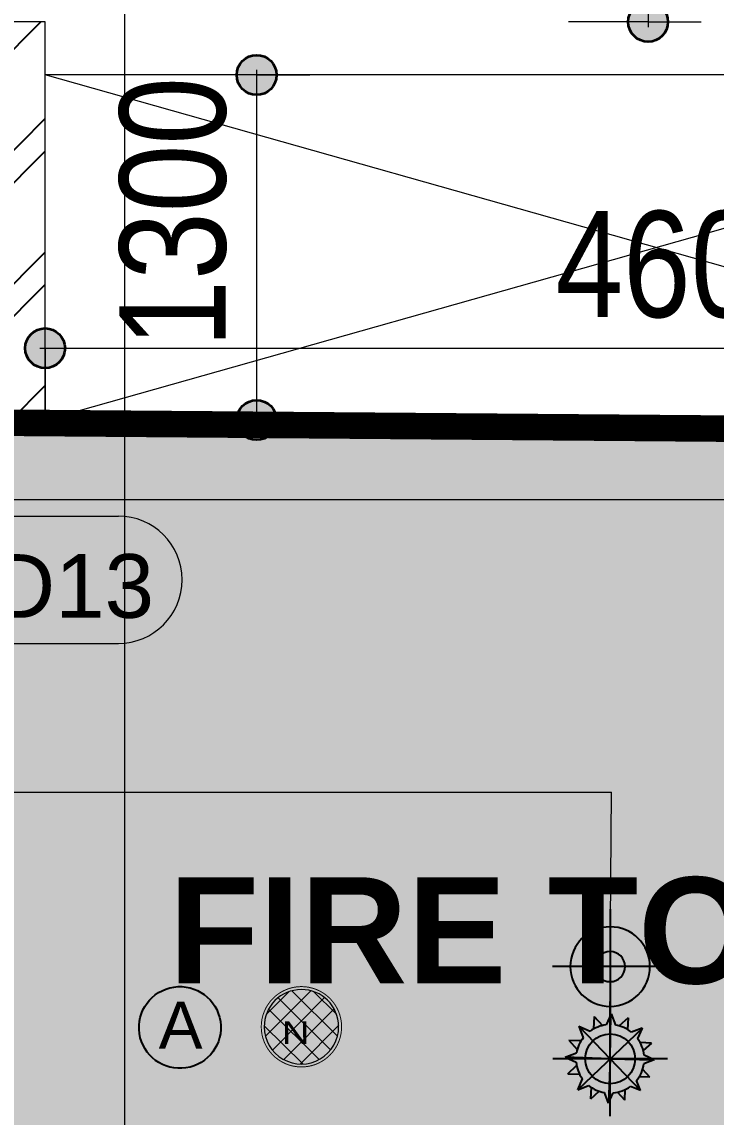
# Model space of a CAD drawing. Header units: millimetres. Extents: x 1706 to 249912, y -487248 to 27192.
# Drawn here: x 162998 to 165614, y -461674 to -457547 of the extents above; entities that cross this region are included whole.
import ezdxf

# ---------------------------------------------------------------- set-up
doc = ezdxf.new("R2010")
doc.units = ezdxf.units.MM
doc.linetypes.add('DASHDOT', pattern=[1, 0.5, -0.25, 0, -0.25])
doc.linetypes.add('HIDDEN', pattern=[0.375, 0.25, -0.125])
doc.layers.get('0').update_dxf_attribs({"color": 251})
for name, color, linetype in [('25∅', 1, 'DASHDOT'), ('FF-CEILING SPEAKER', 170, 'Continuous'), ('FIRE DISTANCE', 1, 'HIDDEN'), ('I-ANNO-HTCH', 251, 'Continuous'), ('PHE-MULTI SENSOR DETECTOR (ABOVE', 3, 'Continuous')]:
    doc.layers.add(name, color=color, linetype=linetype)
for name, color, linetype, lineweight in [('A-ANNO-DIMS', 251, 'Continuous', 5), ('A-ANNO-DIMS-200', 251, 'Continuous', 5), ('A-DETL-THIN', 251, 'Continuous', 5), ('A-DOOR-IDEN', 251, 'Continuous', 5), ('A-WALL', 251, 'Continuous', 5), ('A-WALL-PATT', 251, 'Continuous', 25), ('Fire Speaker', 202, 'Continuous', 9), ('G-ANNO-TEXT', 251, 'Continuous', 5), ('M-FIRE-FHC', 251, 'Continuous', 9), ('McD-Fire', 1, 'Continuous', 13), ('McD-FIRE-SPRINKLER LINES', 1, 'Continuous', 9), ('S-GRID', 251, 'Continuous', 5)]:
    doc.layers.add(name, color=color, linetype=linetype, lineweight=lineweight)
doc.layers.add('FF-PENDENT SPRINKLER', color=7, linetype='Continuous', true_color=0xcc0099)
doc.styles.add('Arial', font='arial.ttf', dxfattribs={"height": 300})
doc.styles.add('Arial Narrow', font='ARIALN.TTF', dxfattribs={"height": 450})
doc.styles.add('Arial_4', font='arial.ttf', dxfattribs={"height": 240})
doc.styles.add('Arial_B_1', font='arialbd.ttf', dxfattribs={"height": 450})
doc.styles.add('MU', font='symusic.shx')
doc.styles.add('romand', font='romand.shx')
doc.dimstyles.new('DIM 200', dxfattribs={"dimtxt": 150, "dimasz": 150, "dimexe": 50, "dimexo": 75, "dimgap": 75, "dimtad": 1, "dimdec": 0, "dimrnd": 5, "dimdsep": 46, "dimtxsty": 'romand', "dimcen": 0, "dimclrd": 7, "dimclre": 7, "dimclrt": 7, "dimadec": 0, "dimazin": 0, "dimtfac": 1, "dimtdec": 0, "dimtmove": 2, "dimatfit": 3, "dimfxl": 1, "dimtolj": 1, "dimtzin": 0, "dimarcsym": 0})
doc.dimstyles.new('RSP_DIM_2_0mm__DOT_', dxfattribs={"dimscale": 304.8, "dimtxt": 409.372389, "dimasz": 1.968504, "dimexe": 0.984252, "dimexo": 0.0625, "dimgap": 0, "dimtad": 1, "dimdec": 0, "dimrnd": 5, "dimzin": 0, "dimdsep": 46, "dimtxsty": 'Arial Narrow', "dimblk1": 'DOTSMALL', "dimblk2": 'DOTSMALL', "dimsah": 1, "dimcen": 0.09, "dimdle": 0.065617, "dimazin": 0, "dimtfac": 1, "dimtdec": 4, "dimtix": 1, "dimtmove": 0, "dimatfit": 3, "dimfxl": 0.656168, "dimfxlon": 1, "dimtvp": 1, "dimtolj": 1, "dimtzin": 0, "dimarcsym": 2})

# ---------------------------------------------------------------- blocks, each defined once
blk = doc.blocks.new('UPRIGHT SPRINKLER -68°C')
at = {"color": 5}
for p, q in [((2.7, 106.3, 2.6), (-9.1, 80.2, 2.6)), ((2.7, 106.3, 2.6), (13.1, 79.3, 2.6)), ((-74.4, 76, 2.6), (-48.5, 65.4, 2.6)), ((-74.4, 76, 2.6), (-64.1, 50.7, 2.6)), ((76.2, 73.6, 2.6), (49, 63.2, 2.6)), ((76.2, 73.6, 2.6), (64.6, 46.9, 2.6)), ((-105.9, 3.4, 2.6), (-81.1, 13, 2.6)), ((-105.9, 3.4, 2.6), (-82, -7.4, 2.6)), ((105.4, -2.8, 2.6), (79.4, 9.1, 2.6)), ((105.4, -2.8, 2.6), (79, -12.9, 2.6)), ((-76.5, -72.6, 2.6), (-66.4, -48.8, 2.6)), ((71.8, -76.8, 2.6), (62.3, -51, 2.6)), ((-76.5, -72.6, 2.6), (-52.6, -63.2, 2.6)), ((71.8, -76.8, 2.6), (47.2, -65.7, 2.6)), ((-3.6, -105.1, 2.6), (-12.9, -80.8, 2.6)), ((-3.6, -105.1, 2.6), (7.3, -81.2, 2.6))]:
    blk.add_line(p, q, dxfattribs=at)
at = {"color": 6}
for p, q in [((-1.2, -0.5, 2.6), (2.7, 106.3, 2.6)), ((-36.5, 100.2, 2.6), (-37.7, 71.9, 2.6)), ((-36.5, 100.2, 2.6), (-16.8, 79.1, 2.6)), ((42.9, 97.7, 2.6), (21.4, 77.4, 2.6)), ((42.9, 97.7, 2.6), (42.3, 67.9, 2.6)), ((71.9, -76.9, 2.6), (-74.3, 75.8, 2.6)), ((76.2, 73.6, 2.6), (-1.2, -0.5, 2.6)), ((-96, 44.9, 2.6), (-78, 25.4, 2.6)), ((-96, 44.9, 2.6), (-68.9, 44.1, 2.6)), ((99.4, 37.6, 2.6), (69.7, 38.9, 2.6)), ((99.4, 37.6, 2.6), (77.9, 17.6, 2.6)), ((-1.2, -0.5, 2.6), (-105.9, 3.7, 2.6)), ((-99.2, -35.2, 2.6), (-80.4, -17.8, 2.6)), ((-76.5, -72.6, 2.6), (-1.2, -0.5, 2.6)), ((-1.2, -0.5, 2.6), (-3.6, -105.1, 2.6)), ((-1.2, -0.5, 2.6), (105.4, -2.5, 2.6)), ((96.4, -42.9, 2.6), (77.1, -22, 2.6)), ((-99.2, -35.2, 2.6), (-73.9, -36.4, 2.6)), ((96.4, -42.9, 2.6), (68.5, -42, 2.6)), ((-44.9, -94.6, 2.6), (-43.8, -69.5, 2.6)), ((-44.9, -94.6, 2.6), (-26.1, -77.7, 2.6)), ((36.3, -98.4, 2.6), (37.6, -71.8, 2.6)), ((36.3, -98.4, 2.6), (18.6, -79.2, 2.6))]:
    blk.add_line(p, q, dxfattribs=at)
at = {"color": 5, "elevation": 2.6}
for points in [[(-1.2, -136.4), (-1.2, 135.3)], [(-137, -0.5), (134.7, -0.5)]]:
    blk.add_lwpolyline(points, dxfattribs=at)
at = {"color": 3}
blk.add_circle((-1.2, -0.5, 2.6), 59.2, dxfattribs=at)
at = {"color": 5}
for start, end in [(95.6315, 125.6992), (51.7639, 79.8685), (140.8422, 170.3714), (6.8313, 35.8146), (184.8407, 216.5012), (321.5184, 351.2266), (230.6178, 261.7138), (276.0216, 306.5945)]:
    blk.add_arc((-1.2, -0.5, 2.6), 81.1, start, end, dxfattribs=at)
blk = doc.blocks.new('PENDENT SPRINKLER (RG)')
at = {"linetype": 'Continuous', "extrusion": (0.000667552, -0.000166966, 1)}
h = blk.add_hatch(color=5, dxfattribs=at)
h.dxf.hatch_style = 1
edge = h.paths.add_edge_path()
edge.add_arc((0, 0), 56.7, 44.562, 404.562, ccw=False)
at = {"layer": '25∅', "linetype": 'Continuous', "extrusion": (0.000667552, -0.000166966, 1)}
h = blk.add_hatch(color=5, dxfattribs=at)
h.dxf.hatch_style = 1
edge = h.paths.add_edge_path()
edge.add_arc((0, 0), 56.7, 44.562, 404.562, ccw=False)
at = {"color": 222, "linetype": 'Continuous', "true_color": 0xcc0099, "extrusion": (0.000667073, -0.000166479, 1)}
for points in [[(0, -216.8), (0, 216.8)], [(-216.8, 0), (216.8, 0)]]:
    blk.add_lwpolyline(points, dxfattribs=at)
at = {"color": 222, "linetype": 'Continuous', "true_color": 0xcc0099, "extrusion": (0.000667552, -0.000166966, 1)}
blk.add_circle((0, 0), 149.9, dxfattribs=at)
at = {"color": 5, "linetype": 'Continuous', "extrusion": (0.000667552, -0.000166966, 1)}
blk.add_circle((0, 0), 56.7, dxfattribs=at)
at = {"layer": '25∅', "color": 5, "linetype": 'Continuous', "extrusion": (0.000667552, -0.000166966, 1)}
blk.add_circle((0, 0), 56.7, dxfattribs=at)
at = {"layer": 'FF-PENDENT SPRINKLER', "extrusion": (1.02436e-19, 0, -1), "xscale": 1.588226225829954, "yscale": 1.588226225829954, "zscale": 1.588226225829954}
blk.add_blockref('UPRIGHT SPRINKLER -68°C', (-345.8, 0.7, -3.9), dxfattribs=at)
blk = doc.blocks.new('Sprinklre')
at = {"layer": 'McD-FIRE-SPRINKLER LINES'}
blk.add_lwpolyline([(117370.4, 4997.6), (120334.6, 4997.6)], dxfattribs=at)
at = {"layer": 'McD-FIRE-SPRINKLER LINES', "elevation": 0.2}
blk.add_lwpolyline([(120328.9, 4340.6), (120334.6, 4997.6)], dxfattribs=at)
at = {"layer": 'FF-PENDENT SPRINKLER', "xscale": -1.000000000000001, "rotation": 90}
blk.add_blockref('PENDENT SPRINKLER (RG)', (120328.9, 4340.6, 0.2), dxfattribs=at)
blk = doc.blocks.new('Above false ceiling')
at = {"extrusion": (0.007291, -0.048425, 0.9988)}
blk.add_circle((-0.1, 0.5, 0), 192.7, dxfattribs=at)
at = {"style": 'Arial'}
blk.add_text('A', height=222.3, rotation=0.0001, dxfattribs=at).set_placement((-100.5, -100, 0))
blk = doc.blocks.new('speaker11')
at = {"layer": 'Fire Speaker'}
h = blk.add_hatch(dxfattribs=at)
h.set_pattern_fill('ANSI37', color=55, scale=635.139625, angle=360, style=0)
h.set_pattern_definition([(45, (17103.404, -4644.425), (-56.13894, 56.13894), []), (135, (17103.404, -4644.425), (-56.13894, -56.13894), [])])
h.paths.add_polyline_path([(202.2, -4.7, 1), (-198.7, -4.7, 1)])
at = {"layer": 'Fire Speaker', "const_width": 5.24, "elevation": 141.4}
blk.add_lwpolyline([(-214.5, -4.7, 1), (218.1, -4.7, 1), (-214.5, -4.7)], format="xyb", dxfattribs=at)
at = {"layer": 'Fire Speaker'}
for start, end in [(0, 180), (180, 0)]:
    blk.add_arc((1.8, -4.7, 141.4), 200.4, start, end, dxfattribs=at)
at = {"layer": 'Fire Speaker', "color": 7, "style": 'MU', "width": 1.25}
blk.add_text('N', height=122.5, rotation=720, dxfattribs=at).set_placement((-103.2, -97.7, 141.4))
blk = doc.blocks.new('DIMBLOCK197-2ND FLOOR PLAN_')
at = {"layer": 'A-ANNO-DIMS-200', "lineweight": 35, "transparency": 16777216}
h = blk.add_hatch(color=256, dxfattribs=at)
edge = h.paths.add_edge_path()
edge.add_arc((279993.4, -453047.4), 75, 0, 360)
h = blk.add_hatch(color=256, dxfattribs=at)
edge = h.paths.add_edge_path()
edge.add_arc((279993.4, -457547.4), 75, 0, 360)
at = {"layer": 'A-ANNO-DIMS-200', "transparency": 16777216}
for p, q in [((279993.4, -453027.4), (279993.4, -457567.4)), ((279993.4, -453047.4), (279693.4, -453047.4)), ((279993.4, -453047.4), (280193.4, -453047.4)), ((279993.4, -457547.4), (279693.4, -457547.4)), ((279993.4, -457547.4), (280193.4, -457547.4))]:
    blk.add_line(p, q, dxfattribs=at)
at = {"layer": 'A-ANNO-DIMS-200', "lineweight": 35, "transparency": 16777216}
for centre in [(279993.4, -453047.4), (279993.4, -457547.4)]:
    blk.add_circle(centre, 75, dxfattribs=at)
at = {"layer": 'A-ANNO-DIMS-200', "color": 0, "transparency": 16777216, "insert": (279476.4, -455674.3), "char_height": 400, "width": 904.518, "attachment_point": 1, "rotation": 90, "line_spacing_factor": 0.974696, "style": 'Arial Narrow'}
blk.add_mtext('4500', dxfattribs=at)
blk = doc.blocks.new('_DotSmall')
at = {"color": 0, "linetype": 'ByBlock', "const_width": 0.5}
blk.add_lwpolyline([(-0.0625, 0, 1), (0.0625, 0, 1)], format="xyb", close=True, dxfattribs=at)
blk = doc.blocks.new('DIMBLOCK198-2ND FLOOR PLAN_')
at = {"layer": 'A-ANNO-DIMS-200', "lineweight": 35, "transparency": 16777216}
h = blk.add_hatch(color=256, dxfattribs=at)
edge = h.paths.add_edge_path()
edge.add_arc((277721.4, -458776.8), 75, 0, 360)
h = blk.add_hatch(color=256, dxfattribs=at)
edge = h.paths.add_edge_path()
edge.add_arc((282321.4, -458776.8), 75, 0, 360)
at = {"layer": 'A-ANNO-DIMS-200', "transparency": 16777216}
for p, q in [((277721.4, -458776.8), (277721.4, -458576.8)), ((282321.4, -458776.8), (282321.4, -458576.8)), ((277701.4, -458776.8), (282341.4, -458776.8)), ((277721.4, -458776.8), (277721.4, -459076.8)), ((282321.4, -458776.8), (282321.4, -459076.8))]:
    blk.add_line(p, q, dxfattribs=at)
at = {"layer": 'A-ANNO-DIMS-200', "lineweight": 35, "transparency": 16777216}
for centre in [(277721.4, -458776.8), (282321.4, -458776.8)]:
    blk.add_circle(centre, 75, dxfattribs=at)
at = {"layer": 'A-ANNO-DIMS-200', "color": 0, "transparency": 16777216, "insert": (279644.5, -458259.8), "char_height": 400, "width": 904.518, "attachment_point": 1, "line_spacing_factor": 0.974696, "style": 'Arial Narrow'}
blk.add_mtext('4600', dxfattribs=at)
blk = doc.blocks.new('DIMBLOCK200-2ND FLOOR PLAN_')
at = {"layer": 'A-ANNO-DIMS-200', "lineweight": 35, "transparency": 16777216}
h = blk.add_hatch(color=256, dxfattribs=at)
edge = h.paths.add_edge_path()
edge.add_arc((278518.4, -457747.4), 75, 0, 360)
h = blk.add_hatch(color=256, dxfattribs=at)
edge = h.paths.add_edge_path()
edge.add_arc((278518.4, -459047.4), 75, 0, 360)
at = {"layer": 'A-ANNO-DIMS-200', "transparency": 16777216}
for p, q in [((278518.4, -457747.4), (278218.4, -457747.4)), ((278518.4, -457727.4), (278518.4, -459067.4)), ((278518.4, -457747.4), (278718.4, -457747.4)), ((278518.4, -459047.4), (278218.4, -459047.4)), ((278518.4, -459047.4), (278718.4, -459047.4))]:
    blk.add_line(p, q, dxfattribs=at)
at = {"layer": 'A-ANNO-DIMS-200', "lineweight": 35, "transparency": 16777216}
for centre in [(278518.4, -457747.4), (278518.4, -459047.4)]:
    blk.add_circle(centre, 75, dxfattribs=at)
at = {"layer": 'A-ANNO-DIMS-200', "color": 0, "transparency": 16777216, "insert": (278001.4, -458774.3), "char_height": 400, "width": 904.518, "attachment_point": 1, "rotation": 90, "line_spacing_factor": 0.974696, "style": 'Arial Narrow'}
blk.add_mtext('1300', dxfattribs=at)
blk = doc.blocks.new('Door Tag_01 - Door Tag_01-913865-2ND FLOOR PLAN_')
at = {"layer": 'A-DOOR-IDEN'}
for p, q in [((-0.904, 1.252), (1.471, 1.252)), ((-0.904, -1.148), (1.471, -1.148))]:
    blk.add_line(p, q, dxfattribs=at)
for centre, start, end in [((-0.904, 0.052), 90, 270), ((1.471, 0.052), 270, 90)]:
    blk.add_arc(centre, 1.2, start, end, dxfattribs=at)
blk = doc.blocks.new('zw$3B71')
at = {"layer": 'I-ANNO-HTCH', "true_color": 0x4554a5, "transparency": 33554523}
h = blk.add_hatch(color=175, dxfattribs=at)
h.dxf.hatch_style = 1
h.paths.add_polyline_path([(57100, 4248.4), (50800, 4300), (50800, -9906), (55900, -9906), (55900, -2000), (57100, -2000)])
at = {"layer": 'FIRE DISTANCE', "linetype": 'Continuous', "ltscale": 100, "const_width": 100}
blk.add_lwpolyline([(50800, 4300), (57100, 4248.4), (57100, -2000), (55900, -2000), (55900, -9900), (50800, -9900)], close=True, dxfattribs=at)
at = {"layer": 'McD-Fire', "color": 1}
blk.add_lwpolyline([(57100, 4248.4), (50800, 4300), (50800, -9906), (55900, -9906), (55900, -2000), (57100, -2000)], close=True, dxfattribs=at)
at = {"layer": 'McD-Fire'}
blk.add_leader([(51676.7, 5600), (51676.7, 7223.2), (57284.9, 7223.2)], dimstyle='DIM 200', override={"dimasz": 300, "dimtad": 0}, dxfattribs=at)
blk = doc.blocks.new('A$Cdfc9e3fe')
at = {"layer": 'A-WALL-PATT'}
h = blk.add_hatch(dxfattribs=at)
h.set_pattern_fill('FP_2', color=256, style=0, pattern_type=2)
h.set_pattern_definition([(45, (-45658.5, 463347.42), (-251.44717, 251.44717), []), (45, (-45658.5, 463728.42), (-251.44717, 251.44717), [])])
h.paths.add_polyline_path([(52200, 4300), (52200, 5800), (52000, 5800), (52000, 4300)])
blk.add_hatch(color=256, dxfattribs=at).paths.add_polyline_path([(56674.6, 4000), (57100, 4000), (57100, 4300), (52000, 4300), (52000, 4000), (54017.9, 4000)])
at = {"layer": 'A-DETL-THIN'}
for p, q in [((56800, 4300), (52200, 5600)), ((52200, 4300), (56800, 5600))]:
    blk.add_line(p, q, dxfattribs=at)
at = {"layer": 'A-WALL'}
for p, q in [((52200, 5800), (50400, 5800)), ((52200, 4300), (52200, 5800)), ((56900, 5600), (52200, 5600)), ((57100, 4300), (52000, 4300)), ((51775, 4000), (56800, 4000))]:
    blk.add_line(p, q, dxfattribs=at)
at = {"layer": 'S-GRID'}
blk.add_line((52500, -9258.9), (52500, 19028.8), dxfattribs=at)
at = {"layer": 'A-DOOR-IDEN', "xscale": 199.9999999999999, "yscale": 199.9999999999999, "zscale": 199.9999999999999}
blk.add_blockref('Door Tag_01 - Door Tag_01-913865-2ND FLOOR PLAN_', (52181.7, 3687.6), dxfattribs=at)
at = {"layer": 'A-DOOR-IDEN', "insert": (51790.8, 3794.8), "char_height": 240, "width": 1074.261, "attachment_point": 1, "style": 'Arial_4'}
blk.add_mtext('FD13', dxfattribs=at)
at = {"layer": 'G-ANNO-TEXT', "insert": (52665.2, 2577.1), "char_height": 400, "width": 3937.889, "attachment_point": 1, "style": 'Arial_B_1'}
blk.add_mtext('FIRE TOWER-2', dxfattribs=at)
at = {"layer": 'A-ANNO-DIMS'}
for base, p1, p2, override, picture, middle in [((52997, 4300), (53197, 5600), (53197, 4300), {"dimpost": '<>', "dimfxl": 1300}, 'DIMBLOCK197-2ND FLOOR PLAN_', (52792.8, 4950)), ((-8335.8, -20472.7), (-8135.8, -16519.7), (-8135.8, -20472.7), {"dimpost": '<>', "dimfxl": 3953.000232}, 'DIMBLOCK198-2ND FLOOR PLAN_', (-8540.1, -18496.2))]:
    dim = blk.add_linear_dim(base=base, p1=p1, p2=p2, angle=90, dimstyle='RSP_DIM_2_0mm__DOT_', override=override, dxfattribs=at)
    dim.commit()
    dim.dimension.update_dxf_attribs({"geometry": picture, "text_midpoint": middle, "insert": (-225521.4, 463347.4)})
dim = blk.add_linear_dim(base=(-6250, -15761.3), p1=(-7925, -15961.3), p2=(-6250, -15961.3), dimstyle='RSP_DIM_2_0mm__DOT_', override={"dimpost": '<>', "dimfxl": 1675}, dxfattribs=at)
dim.commit()
dim.dimension.update_dxf_attribs({"geometry": 'DIMBLOCK200-2ND FLOOR PLAN_', "text_midpoint": (-7087.5, -15557.1), "insert": (-225521.4, 463347.4)})

msp = doc.modelspace()

# ---------------------------------------------------------------- block references
msp.add_blockref('A$Cdfc9e3fe', (110885.701, -463347.417))

# ---------------------------------------------------------------- next in the draw order: block references
at = {"layer": 'M-FIRE-FHC'}
msp.add_blockref('zw$3B71', (110885.699, -463347.417), dxfattribs=at)

# ---------------------------------------------------------------- next in the draw order: block references
at = {"layer": 'FF-CEILING SPEAKER', "extrusion": (-0.001975, -7.48263e-06, 0.999998), "xscale": 0.7000000000000395, "yscale": 0.7000000000000395, "zscale": 0.7000000000000395, "rotation": 0.2582616939796324}
msp.add_blockref('speaker11', (164050.044, -461330.256, -320.588), dxfattribs=at)
at = {"layer": 'McD-FIRE-SPRINKLER LINES'}
msp.add_blockref('Sprinklre', (44885.699, -465447.381), dxfattribs=at)
at = {"layer": 'PHE-MULTI SENSOR DETECTOR (ABOVE', "xscale": 0.8, "yscale": 0.8, "zscale": 0.8}
msp.add_blockref('Above false ceiling', (163593.712, -461336.582), dxfattribs=at)

doc.saveas('drawing.dxf')
